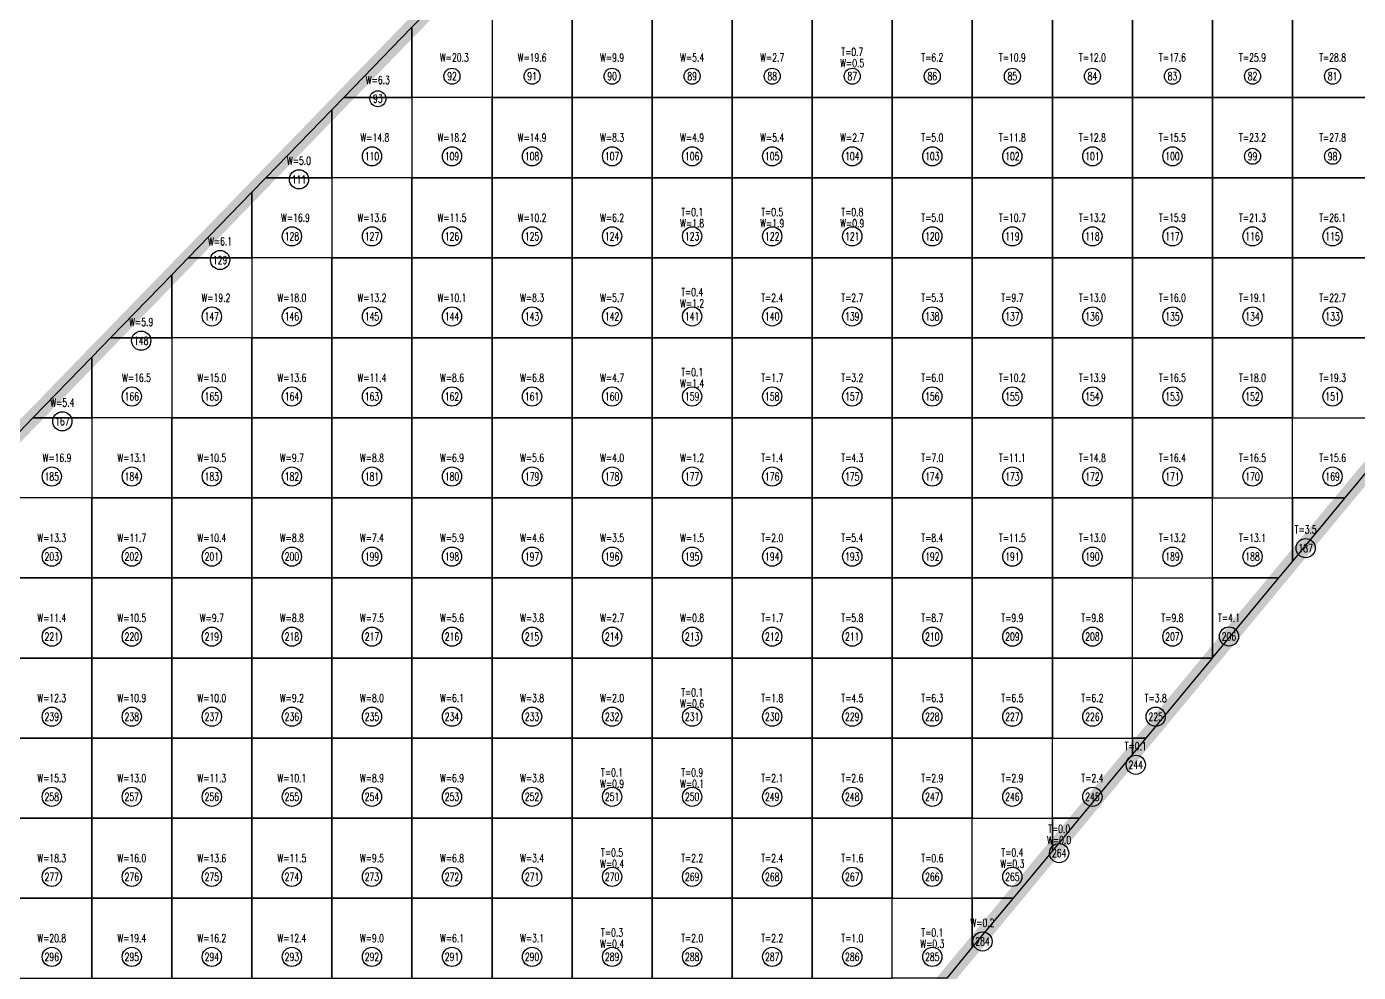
# Model space of a CAD drawing. Extents: x 4283 to 40403, y 1134 to 1764.
# Drawn here: x 28767.1 to 28822.5, y 1608.4 to 1647.8 of the extents above; entities that cross this region are included whole.
import ezdxf
from ezdxf.enums import TextEntityAlignment as Align

# ---------------------------------------------------------------- set-up
doc = ezdxf.new("R2010")
doc.units = 0
for name, color, linetype in [('tdz_2-3方格网', 2, 'Continuous'), ('tdz_2-3方格网计算', 7, 'Continuous'), ('tdz_格田', 6, 'Continuous')]:
    doc.layers.add(name, color=color, linetype=linetype)
doc.styles.add('GLandNum', font='txt_____.ttf', dxfattribs={"width": 0.7, "height": 0.5})

msp = doc.modelspace()

# ---------------------------------------------------------------- linework, layer by layer
at = {"layer": 'tdz_2-3方格网', "linetype": 'Continuous'}
for points in [[(28783.492, 1648.188, 2284.963), (28786.434, 1648.188, 2285.333), (28786.434, 1644.855, 2285.185), (28783.101, 1644.855, 2285.287), (28783.101, 1647.785, 2284.969)], [(28786.434, 1648.188, 2285.333), (28786.434, 1644.855, 2285.185), (28789.767, 1644.855, 2284.89), (28789.767, 1648.188, 2284.895)], [(28789.767, 1648.188, 2284.895), (28789.767, 1644.855, 2284.89), (28793.101, 1644.855, 2284.631), (28793.101, 1648.188, 2284.643)], [(28793.101, 1648.188, 2284.643), (28793.101, 1644.855, 2284.631), (28796.434, 1644.855, 2284.571), (28796.434, 1648.188, 2284.525)], [(28796.434, 1648.188, 2284.525), (28796.434, 1644.855, 2284.571), (28799.767, 1644.855, 2284.459), (28799.767, 1648.188, 2284.364)], [(28799.767, 1648.188, 2284.364), (28799.767, 1644.855, 2284.459), (28803.101, 1644.855, 2284.284), (28803.101, 1648.188, 2284.204)], [(28803.101, 1648.188, 2284.204), (28803.101, 1644.855, 2284.284), (28806.434, 1644.855, 2283.989), (28806.434, 1648.188, 2284.009)], [(28806.434, 1648.188, 2284.009), (28806.434, 1644.855, 2283.989), (28809.767, 1644.855, 2283.815), (28809.767, 1648.188, 2283.961)], [(28809.767, 1648.188, 2283.961), (28809.767, 1644.855, 2283.815), (28813.101, 1644.855, 2283.855), (28813.101, 1648.188, 2283.803)], [(28813.101, 1648.188, 2283.803), (28813.101, 1644.855, 2283.855), (28816.434, 1644.855, 2283.521), (28816.434, 1648.188, 2283.451)], [(28816.434, 1648.188, 2283.451), (28816.434, 1644.855, 2283.521), (28819.767, 1644.855, 2283.294), (28819.767, 1648.188, 2283.265)], [(28819.767, 1648.188, 2283.265), (28819.767, 1644.855, 2283.294), (28823.101, 1644.855, 2283.211), (28823.101, 1648.188, 2283.229)], [(28783.101, 1647.785, 2284.969), (28783.101, 1644.855, 2285.287), (28780.257, 1644.855, 2285.015)], [(28780.257, 1644.855, 2285.015), (28783.101, 1644.855, 2285.287), (28783.101, 1641.521, 2284.905), (28779.767, 1641.521, 2285.048), (28779.767, 1644.35, 2285.023)], [(28783.101, 1644.855, 2285.287), (28783.101, 1641.521, 2284.905), (28786.434, 1641.521, 2284.886), (28786.434, 1644.855, 2285.185)], [(28786.434, 1644.855, 2285.185), (28786.434, 1641.521, 2284.886), (28789.767, 1641.521, 2284.737), (28789.767, 1644.855, 2284.89)], [(28789.767, 1644.855, 2284.89), (28789.767, 1641.521, 2284.737), (28793.101, 1641.521, 2284.525), (28793.101, 1644.855, 2284.631)], [(28793.101, 1644.855, 2284.631), (28793.101, 1641.521, 2284.525), (28796.434, 1641.521, 2284.473), (28796.434, 1644.855, 2284.571)], [(28796.434, 1644.855, 2284.571), (28796.434, 1641.521, 2284.473), (28799.767, 1641.521, 2284.543), (28799.767, 1644.855, 2284.459)], [(28799.767, 1644.855, 2284.459), (28799.767, 1641.521, 2284.543), (28803.101, 1641.521, 2284.251), (28803.101, 1644.855, 2284.284)], [(28803.101, 1644.855, 2284.284), (28803.101, 1641.521, 2284.251), (28806.434, 1641.521, 2283.982), (28806.434, 1644.855, 2283.989)], [(28806.434, 1644.855, 2283.989), (28806.434, 1641.521, 2283.982), (28809.767, 1641.521, 2283.781), (28809.767, 1644.855, 2283.815)], [(28809.767, 1644.855, 2283.815), (28809.767, 1641.521, 2283.781), (28813.101, 1641.521, 2283.79), (28813.101, 1644.855, 2283.855)], [(28813.101, 1644.855, 2283.855), (28813.101, 1641.521, 2283.79), (28816.434, 1641.521, 2283.575), (28816.434, 1644.855, 2283.521)], [(28816.434, 1644.855, 2283.521), (28816.434, 1641.521, 2283.575), (28819.767, 1641.521, 2283.317), (28819.767, 1644.855, 2283.294)], [(28819.767, 1644.855, 2283.294), (28819.767, 1641.521, 2283.317), (28823.101, 1641.521, 2283.184), (28823.101, 1644.855, 2283.211)], [(28779.767, 1644.35, 2285.023), (28779.767, 1641.521, 2285.048), (28777.022, 1641.521, 2285.094)], [(28777.022, 1641.521, 2285.094), (28779.767, 1641.521, 2285.048), (28779.767, 1638.188, 2285.045), (28776.434, 1638.188, 2285.287), (28776.434, 1640.916, 2285.111)], [(28779.767, 1641.521, 2285.048), (28779.767, 1638.188, 2285.045), (28783.101, 1638.188, 2284.881), (28783.101, 1641.521, 2284.905)], [(28783.101, 1641.521, 2284.905), (28783.101, 1638.188, 2284.881), (28786.434, 1638.188, 2284.771), (28786.434, 1641.521, 2284.886)], [(28786.434, 1641.521, 2284.886), (28786.434, 1638.188, 2284.771), (28789.767, 1638.188, 2284.699), (28789.767, 1641.521, 2284.737)], [(28789.767, 1641.521, 2284.737), (28789.767, 1638.188, 2284.699), (28793.101, 1638.188, 2284.487), (28793.101, 1641.521, 2284.525)], [(28793.101, 1641.521, 2284.525), (28793.101, 1638.188, 2284.487), (28796.434, 1638.188, 2284.278), (28796.434, 1641.521, 2284.473)], [(28796.434, 1641.521, 2284.473), (28796.434, 1638.188, 2284.278), (28799.767, 1638.188, 2284.223), (28799.767, 1641.521, 2284.543)], [(28799.767, 1641.521, 2284.543), (28799.767, 1638.188, 2284.223), (28803.101, 1638.188, 2284.187), (28803.101, 1641.521, 2284.251)], [(28803.101, 1641.521, 2284.251), (28803.101, 1638.188, 2284.187), (28806.434, 1638.188, 2283.977), (28806.434, 1641.521, 2283.982)], [(28806.434, 1641.521, 2283.982), (28806.434, 1638.188, 2283.977), (28809.767, 1638.188, 2283.835), (28809.767, 1641.521, 2283.781)], [(28809.767, 1641.521, 2283.781), (28809.767, 1638.188, 2283.835), (28813.101, 1638.188, 2283.685), (28813.101, 1641.521, 2283.79)], [(28813.101, 1641.521, 2283.79), (28813.101, 1638.188, 2283.685), (28816.434, 1638.188, 2283.543), (28816.434, 1641.521, 2283.575)], [(28816.434, 1641.521, 2283.575), (28816.434, 1638.188, 2283.543), (28819.767, 1638.188, 2283.368), (28819.767, 1641.521, 2283.317)], [(28819.767, 1641.521, 2283.317), (28819.767, 1638.188, 2283.368), (28823.101, 1638.188, 2283.205), (28823.101, 1641.521, 2283.184)], [(28776.434, 1640.916, 2285.111), (28776.434, 1638.188, 2285.287), (28773.787, 1638.188, 2285.187)], [(28773.787, 1638.188, 2285.187), (28776.434, 1638.188, 2285.287), (28776.434, 1634.855, 2285.152), (28773.101, 1634.855, 2285.251), (28773.101, 1637.481, 2285.207)], [(28776.434, 1638.188, 2285.287), (28776.434, 1634.855, 2285.152), (28779.767, 1634.855, 2284.977), (28779.767, 1638.188, 2285.045)], [(28779.767, 1638.188, 2285.045), (28779.767, 1634.855, 2284.977), (28783.101, 1634.855, 2284.826), (28783.101, 1638.188, 2284.881)], [(28783.101, 1638.188, 2284.881), (28783.101, 1634.855, 2284.826), (28786.434, 1634.855, 2284.711), (28786.434, 1638.188, 2284.771)], [(28786.434, 1638.188, 2284.771), (28786.434, 1634.855, 2284.711), (28789.767, 1634.855, 2284.603), (28789.767, 1638.188, 2284.699)], [(28789.767, 1638.188, 2284.699), (28789.767, 1634.855, 2284.603), (28793.101, 1634.855, 2284.495), (28793.101, 1638.188, 2284.487)], [(28793.101, 1638.188, 2284.487), (28793.101, 1634.855, 2284.495), (28796.434, 1634.855, 2284.293), (28796.434, 1638.188, 2284.278)], [(28796.434, 1638.188, 2284.278), (28796.434, 1634.855, 2284.293), (28799.767, 1634.855, 2284.202), (28799.767, 1638.188, 2284.223)], [(28799.767, 1638.188, 2284.223), (28799.767, 1634.855, 2284.202), (28803.101, 1634.855, 2284.138), (28803.101, 1638.188, 2284.187)], [(28803.101, 1638.188, 2284.187), (28803.101, 1634.855, 2284.138), (28806.434, 1634.855, 2283.955), (28806.434, 1638.188, 2283.977)], [(28806.434, 1638.188, 2283.977), (28806.434, 1634.855, 2283.955), (28809.767, 1634.855, 2283.804), (28809.767, 1638.188, 2283.835)], [(28809.767, 1638.188, 2283.835), (28809.767, 1634.855, 2283.804), (28813.101, 1634.855, 2283.682), (28813.101, 1638.188, 2283.685)], [(28813.101, 1638.188, 2283.685), (28813.101, 1634.855, 2283.682), (28816.434, 1634.855, 2283.566), (28816.434, 1638.188, 2283.543)], [(28816.434, 1638.188, 2283.543), (28816.434, 1634.855, 2283.566), (28819.767, 1634.855, 2283.449), (28819.767, 1638.188, 2283.368)], [(28819.767, 1638.188, 2283.368), (28819.767, 1634.855, 2283.449), (28823.101, 1634.855, 2283.313), (28823.101, 1638.188, 2283.205)], [(28773.101, 1637.481, 2285.207), (28773.101, 1634.855, 2285.251), (28770.551, 1634.855, 2285.281)], [(28770.551, 1634.855, 2285.281), (28773.101, 1634.855, 2285.251), (28773.101, 1631.521, 2284.969), (28769.767, 1631.521, 2285.157), (28769.767, 1634.047, 2285.303)], [(28773.101, 1634.855, 2285.251), (28773.101, 1631.521, 2284.969), (28776.434, 1631.521, 2284.865), (28776.434, 1634.855, 2285.152)], [(28776.434, 1634.855, 2285.152), (28776.434, 1631.521, 2284.865), (28779.767, 1631.521, 2284.887), (28779.767, 1634.855, 2284.977)], [(28779.767, 1634.855, 2284.977), (28779.767, 1631.521, 2284.887), (28783.101, 1631.521, 2284.738), (28783.101, 1634.855, 2284.826)], [(28783.101, 1634.855, 2284.826), (28783.101, 1631.521, 2284.738), (28786.434, 1631.521, 2284.637), (28786.434, 1634.855, 2284.711)], [(28786.434, 1634.855, 2284.711), (28786.434, 1631.521, 2284.637), (28789.767, 1631.521, 2284.559), (28789.767, 1634.855, 2284.603)], [(28789.767, 1634.855, 2284.603), (28789.767, 1631.521, 2284.559), (28793.101, 1631.521, 2284.418), (28793.101, 1634.855, 2284.495)], [(28793.101, 1634.855, 2284.495), (28793.101, 1631.521, 2284.418), (28796.434, 1631.521, 2284.292), (28796.434, 1634.855, 2284.293)], [(28796.434, 1634.855, 2284.293), (28796.434, 1631.521, 2284.292), (28799.767, 1631.521, 2284.173), (28799.767, 1634.855, 2284.202)], [(28799.767, 1634.855, 2284.202), (28799.767, 1631.521, 2284.173), (28803.101, 1631.521, 2284.069), (28803.101, 1634.855, 2284.138)], [(28803.101, 1634.855, 2284.138), (28803.101, 1631.521, 2284.069), (28806.434, 1631.521, 2283.913), (28806.434, 1634.855, 2283.955)], [(28806.434, 1634.855, 2283.955), (28806.434, 1631.521, 2283.913), (28809.767, 1631.521, 2283.741), (28809.767, 1634.855, 2283.804)], [(28809.767, 1634.855, 2283.804), (28809.767, 1631.521, 2283.741), (28813.101, 1631.521, 2283.574), (28813.101, 1634.855, 2283.682)], [(28813.101, 1634.855, 2283.682), (28813.101, 1631.521, 2283.574), (28816.434, 1631.521, 2283.487), (28816.434, 1634.855, 2283.566)], [(28816.434, 1634.855, 2283.566), (28816.434, 1631.521, 2283.487), (28819.767, 1631.521, 2283.437), (28819.767, 1634.855, 2283.449)], [(28819.767, 1634.855, 2283.449), (28819.767, 1631.521, 2283.437), (28823.101, 1631.521, 2283.387), (28823.101, 1634.855, 2283.313)], [(28769.767, 1634.047, 2285.303), (28769.767, 1631.521, 2285.157), (28767.316, 1631.521, 2285.333)], [(28767.316, 1631.521, 2285.333), (28769.767, 1631.521, 2285.157), (28769.767, 1628.188, 2285.047), (28766.434, 1628.188, 2285.208), (28766.434, 1630.612, 2285.333)], [(28769.767, 1631.521, 2285.157), (28769.767, 1628.188, 2285.047), (28773.101, 1628.188, 2284.97), (28773.101, 1631.521, 2284.969)], [(28773.101, 1631.521, 2284.969), (28773.101, 1628.188, 2284.97), (28776.434, 1628.188, 2284.851), (28776.434, 1631.521, 2284.865)], [(28776.434, 1631.521, 2284.865), (28776.434, 1628.188, 2284.851), (28779.767, 1628.188, 2284.753), (28779.767, 1631.521, 2284.887)], [(28779.767, 1631.521, 2284.887), (28779.767, 1628.188, 2284.753), (28783.101, 1628.188, 2284.669), (28783.101, 1631.521, 2284.738)], [(28783.101, 1631.521, 2284.738), (28783.101, 1628.188, 2284.669), (28786.434, 1628.188, 2284.579), (28786.434, 1631.521, 2284.637)], [(28786.434, 1631.521, 2284.637), (28786.434, 1628.188, 2284.579), (28789.767, 1628.188, 2284.498), (28789.767, 1631.521, 2284.559)], [(28789.767, 1631.521, 2284.559), (28789.767, 1628.188, 2284.498), (28793.101, 1628.188, 2284.419), (28793.101, 1631.521, 2284.418)], [(28793.101, 1631.521, 2284.418), (28793.101, 1628.188, 2284.419), (28796.434, 1628.188, 2284.274), (28796.434, 1631.521, 2284.292)], [(28796.434, 1631.521, 2284.292), (28796.434, 1628.188, 2284.274), (28799.767, 1628.188, 2284.111), (28799.767, 1631.521, 2284.173)], [(28799.767, 1631.521, 2284.173), (28799.767, 1628.188, 2284.111), (28803.101, 1628.188, 2284.007), (28803.101, 1631.521, 2284.069)], [(28803.101, 1631.521, 2284.069), (28803.101, 1628.188, 2284.007), (28806.434, 1628.188, 2283.867), (28806.434, 1631.521, 2283.913)], [(28806.434, 1631.521, 2283.913), (28806.434, 1628.188, 2283.867), (28809.767, 1628.188, 2283.685), (28809.767, 1631.521, 2283.741)], [(28809.767, 1631.521, 2283.741), (28809.767, 1628.188, 2283.685), (28813.101, 1628.188, 2283.603), (28813.101, 1631.521, 2283.574)], [(28813.101, 1631.521, 2283.574), (28813.101, 1628.188, 2283.603), (28816.434, 1628.188, 2283.555), (28816.434, 1631.521, 2283.487)], [(28816.434, 1631.521, 2283.487), (28816.434, 1628.188, 2283.555), (28819.767, 1628.188, 2283.505), (28819.767, 1631.521, 2283.437)], [(28821.946, 1628.188, 2283.471), (28819.767, 1628.188, 2283.505), (28819.767, 1631.521, 2283.437), (28823.101, 1631.521, 2283.387), (28823.101, 1629.581, 2283.425)], [(28766.434, 1628.188, 2285.208), (28766.434, 1624.855, 2285.048), (28769.767, 1624.855, 2284.971), (28769.767, 1628.188, 2285.047)], [(28769.767, 1628.188, 2285.047), (28769.767, 1624.855, 2284.971), (28773.101, 1624.855, 2284.895), (28773.101, 1628.188, 2284.97)], [(28773.101, 1628.188, 2284.97), (28773.101, 1624.855, 2284.895), (28776.434, 1624.855, 2284.817), (28776.434, 1628.188, 2284.851)], [(28776.434, 1628.188, 2284.851), (28776.434, 1624.855, 2284.817), (28779.767, 1624.855, 2284.732), (28779.767, 1628.188, 2284.753)], [(28779.767, 1628.188, 2284.753), (28779.767, 1624.855, 2284.732), (28783.101, 1624.855, 2284.634), (28783.101, 1628.188, 2284.669)], [(28783.101, 1628.188, 2284.669), (28783.101, 1624.855, 2284.634), (28786.434, 1624.855, 2284.531), (28786.434, 1628.188, 2284.579)], [(28786.434, 1628.188, 2284.579), (28786.434, 1624.855, 2284.531), (28789.767, 1624.855, 2284.447), (28789.767, 1628.188, 2284.498)], [(28789.767, 1628.188, 2284.498), (28789.767, 1624.855, 2284.447), (28793.101, 1624.855, 2284.366), (28793.101, 1628.188, 2284.419)], [(28793.101, 1628.188, 2284.419), (28793.101, 1624.855, 2284.366), (28796.434, 1624.855, 2284.245), (28796.434, 1628.188, 2284.274)], [(28796.434, 1628.188, 2284.274), (28796.434, 1624.855, 2284.245), (28799.767, 1624.855, 2284.078), (28799.767, 1628.188, 2284.111)], [(28799.767, 1628.188, 2284.111), (28799.767, 1624.855, 2284.078), (28803.101, 1624.855, 2283.945), (28803.101, 1628.188, 2284.007)], [(28803.101, 1628.188, 2284.007), (28803.101, 1624.855, 2283.945), (28806.434, 1624.855, 2283.785), (28806.434, 1628.188, 2283.867)], [(28806.434, 1628.188, 2283.867), (28806.434, 1624.855, 2283.785), (28809.767, 1624.855, 2283.717), (28809.767, 1628.188, 2283.685)], [(28809.767, 1628.188, 2283.685), (28809.767, 1624.855, 2283.717), (28813.101, 1624.855, 2283.671), (28813.101, 1628.188, 2283.603)], [(28813.101, 1628.188, 2283.603), (28813.101, 1624.855, 2283.671), (28816.434, 1624.855, 2283.622), (28816.434, 1628.188, 2283.555)], [(28819.182, 1624.855, 2283.58), (28816.434, 1624.855, 2283.622), (28816.434, 1628.188, 2283.555), (28819.767, 1628.188, 2283.505), (28819.767, 1625.56, 2283.557)], [(28819.767, 1628.188, 2283.505), (28821.946, 1628.188, 2283.471), (28819.767, 1625.56, 2283.557)], [(28766.434, 1624.855, 2285.048), (28766.434, 1621.521, 2285.007), (28769.767, 1621.521, 2284.932), (28769.767, 1624.855, 2284.971)], [(28769.767, 1624.855, 2284.971), (28769.767, 1621.521, 2284.932), (28773.101, 1621.521, 2284.857), (28773.101, 1624.855, 2284.895)], [(28773.101, 1624.855, 2284.895), (28773.101, 1621.521, 2284.857), (28776.434, 1621.521, 2284.781), (28776.434, 1624.855, 2284.817)], [(28776.434, 1624.855, 2284.817), (28776.434, 1621.521, 2284.781), (28779.767, 1621.521, 2284.706), (28779.767, 1624.855, 2284.732)], [(28779.767, 1624.855, 2284.732), (28779.767, 1621.521, 2284.706), (28783.101, 1621.521, 2284.613), (28783.101, 1624.855, 2284.634)], [(28783.101, 1624.855, 2284.634), (28783.101, 1621.521, 2284.613), (28786.434, 1621.521, 2284.495), (28786.434, 1624.855, 2284.531)], [(28786.434, 1624.855, 2284.531), (28786.434, 1621.521, 2284.495), (28789.767, 1621.521, 2284.398), (28789.767, 1624.855, 2284.447)], [(28789.767, 1624.855, 2284.447), (28789.767, 1621.521, 2284.398), (28793.101, 1621.521, 2284.321), (28793.101, 1624.855, 2284.366)], [(28793.101, 1624.855, 2284.366), (28793.101, 1621.521, 2284.321), (28796.434, 1621.521, 2284.209), (28796.434, 1624.855, 2284.245)], [(28796.434, 1624.855, 2284.245), (28796.434, 1621.521, 2284.209), (28799.767, 1621.521, 2284.057), (28799.767, 1624.855, 2284.078)], [(28799.767, 1624.855, 2284.078), (28799.767, 1621.521, 2284.057), (28803.101, 1621.521, 2283.905), (28803.101, 1624.855, 2283.945)], [(28803.101, 1624.855, 2283.945), (28803.101, 1621.521, 2283.905), (28806.434, 1621.521, 2283.829), (28806.434, 1624.855, 2283.785)], [(28806.434, 1624.855, 2283.785), (28806.434, 1621.521, 2283.829), (28809.767, 1621.521, 2283.788), (28809.767, 1624.855, 2283.717)], [(28809.767, 1624.855, 2283.717), (28809.767, 1621.521, 2283.788), (28813.101, 1621.521, 2283.739), (28813.101, 1624.855, 2283.671)], [(28816.419, 1621.521, 2283.689), (28813.101, 1621.521, 2283.739), (28813.101, 1624.855, 2283.671), (28816.434, 1624.855, 2283.622), (28816.434, 1621.539, 2283.688)], [(28816.434, 1624.855, 2283.622), (28819.182, 1624.855, 2283.58), (28816.434, 1621.539, 2283.688)], [(28766.434, 1621.521, 2285.007), (28766.434, 1618.188, 2285.068), (28769.767, 1618.188, 2284.945), (28769.767, 1621.521, 2284.932)], [(28769.767, 1621.521, 2284.932), (28769.767, 1618.188, 2284.945), (28773.101, 1618.188, 2284.856), (28773.101, 1621.521, 2284.857)], [(28773.101, 1621.521, 2284.857), (28773.101, 1618.188, 2284.856), (28776.434, 1618.188, 2284.78), (28776.434, 1621.521, 2284.781)], [(28776.434, 1621.521, 2284.781), (28776.434, 1618.188, 2284.78), (28779.767, 1618.188, 2284.705), (28779.767, 1621.521, 2284.706)], [(28779.767, 1621.521, 2284.706), (28779.767, 1618.188, 2284.705), (28783.101, 1618.188, 2284.613), (28783.101, 1621.521, 2284.613)], [(28783.101, 1621.521, 2284.613), (28783.101, 1618.188, 2284.613), (28786.434, 1618.188, 2284.499), (28786.434, 1621.521, 2284.495)], [(28786.434, 1621.521, 2284.495), (28786.434, 1618.188, 2284.499), (28789.767, 1618.188, 2284.361), (28789.767, 1621.521, 2284.398)], [(28789.767, 1621.521, 2284.398), (28789.767, 1618.188, 2284.361), (28793.101, 1618.188, 2284.276), (28793.101, 1621.521, 2284.321)], [(28793.101, 1621.521, 2284.321), (28793.101, 1618.188, 2284.276), (28796.434, 1618.188, 2284.173), (28796.434, 1621.521, 2284.209)], [(28796.434, 1621.521, 2284.209), (28796.434, 1618.188, 2284.173), (28799.767, 1618.188, 2284.074), (28799.767, 1621.521, 2284.057)], [(28799.767, 1621.521, 2284.057), (28799.767, 1618.188, 2284.074), (28803.101, 1618.188, 2283.977), (28803.101, 1621.521, 2283.905)], [(28803.101, 1621.521, 2283.905), (28803.101, 1618.188, 2283.977), (28806.434, 1618.188, 2283.9), (28806.434, 1621.521, 2283.829)], [(28806.434, 1621.521, 2283.829), (28806.434, 1618.188, 2283.9), (28809.767, 1618.188, 2283.857), (28809.767, 1621.521, 2283.788)], [(28809.767, 1621.521, 2283.788), (28809.767, 1618.188, 2283.857), (28813.101, 1618.188, 2283.806), (28813.101, 1621.521, 2283.739)], [(28813.101, 1621.521, 2283.739), (28816.419, 1621.521, 2283.689), (28813.656, 1618.188, 2283.797), (28813.101, 1618.188, 2283.806)], [(28766.434, 1618.188, 2285.068), (28766.434, 1614.855, 2285.137), (28769.767, 1614.855, 2285.009), (28769.767, 1618.188, 2284.945)], [(28769.767, 1618.188, 2284.945), (28769.767, 1614.855, 2285.009), (28773.101, 1614.855, 2284.886), (28773.101, 1618.188, 2284.856)], [(28773.101, 1618.188, 2284.856), (28773.101, 1614.855, 2284.886), (28776.434, 1614.855, 2284.779), (28776.434, 1618.188, 2284.78)], [(28776.434, 1618.188, 2284.78), (28776.434, 1614.855, 2284.779), (28779.767, 1614.855, 2284.704), (28779.767, 1618.188, 2284.705)], [(28779.767, 1618.188, 2284.705), (28779.767, 1614.855, 2284.704), (28783.101, 1614.855, 2284.605), (28783.101, 1618.188, 2284.613)], [(28783.101, 1618.188, 2284.613), (28783.101, 1614.855, 2284.605), (28786.434, 1614.855, 2284.472), (28786.434, 1618.188, 2284.499)], [(28786.434, 1618.188, 2284.499), (28786.434, 1614.855, 2284.472), (28789.767, 1614.855, 2284.321), (28789.767, 1618.188, 2284.361)], [(28789.767, 1618.188, 2284.361), (28789.767, 1614.855, 2284.321), (28793.101, 1614.855, 2284.175), (28793.101, 1618.188, 2284.276)], [(28793.101, 1618.188, 2284.276), (28793.101, 1614.855, 2284.175), (28796.434, 1614.855, 2284.089), (28796.434, 1618.188, 2284.173)], [(28796.434, 1618.188, 2284.173), (28796.434, 1614.855, 2284.089), (28799.767, 1614.855, 2284.043), (28799.767, 1618.188, 2284.074)], [(28799.767, 1618.188, 2284.074), (28799.767, 1614.855, 2284.043), (28803.101, 1614.855, 2284.017), (28803.101, 1618.188, 2283.977)], [(28803.101, 1618.188, 2283.977), (28803.101, 1614.855, 2284.017), (28806.434, 1614.855, 2283.971), (28806.434, 1618.188, 2283.9)], [(28806.434, 1618.188, 2283.9), (28806.434, 1614.855, 2283.971), (28809.767, 1614.855, 2283.923), (28809.767, 1618.188, 2283.857)], [(28810.892, 1614.855, 2283.906), (28809.767, 1614.855, 2283.923), (28809.767, 1618.188, 2283.857), (28813.101, 1618.188, 2283.806), (28813.101, 1617.518, 2283.819)], [(28813.101, 1618.188, 2283.806), (28813.656, 1618.188, 2283.797), (28813.101, 1617.518, 2283.819)], [(28766.434, 1614.855, 2285.137), (28766.434, 1611.521, 2285.158), (28769.767, 1611.521, 2285.073), (28769.767, 1614.855, 2285.009)], [(28769.767, 1614.855, 2285.009), (28769.767, 1611.521, 2285.073), (28773.101, 1611.521, 2284.95), (28773.101, 1614.855, 2284.886)], [(28773.101, 1614.855, 2284.886), (28773.101, 1611.521, 2284.95), (28776.434, 1611.521, 2284.827), (28776.434, 1614.855, 2284.779)], [(28776.434, 1614.855, 2284.779), (28776.434, 1611.521, 2284.827), (28779.767, 1611.521, 2284.699), (28779.767, 1614.855, 2284.704)], [(28779.767, 1614.855, 2284.704), (28779.767, 1611.521, 2284.699), (28783.101, 1611.521, 2284.565), (28783.101, 1614.855, 2284.605)], [(28783.101, 1614.855, 2284.605), (28783.101, 1611.521, 2284.565), (28786.434, 1611.521, 2284.429), (28786.434, 1614.855, 2284.472)], [(28786.434, 1614.855, 2284.472), (28786.434, 1611.521, 2284.429), (28789.767, 1611.521, 2284.277), (28789.767, 1614.855, 2284.321)], [(28789.767, 1614.855, 2284.321), (28789.767, 1611.521, 2284.277), (28793.101, 1611.521, 2284.137), (28793.101, 1614.855, 2284.175)], [(28793.101, 1614.855, 2284.175), (28793.101, 1611.521, 2284.137), (28796.434, 1611.521, 2284.068), (28796.434, 1614.855, 2284.089)], [(28796.434, 1614.855, 2284.089), (28796.434, 1611.521, 2284.068), (28799.767, 1611.521, 2284.041), (28799.767, 1614.855, 2284.043)], [(28799.767, 1614.855, 2284.043), (28799.767, 1611.521, 2284.041), (28803.101, 1611.521, 2284.013), (28803.101, 1614.855, 2284.017)], [(28803.101, 1614.855, 2284.017), (28803.101, 1611.521, 2284.013), (28806.434, 1611.521, 2284), (28806.434, 1614.855, 2283.971)], [(28808.129, 1611.521, 2284), (28806.434, 1611.521, 2284), (28806.434, 1614.855, 2283.971), (28809.767, 1614.855, 2283.923), (28809.767, 1613.498, 2283.95)], [(28809.767, 1614.855, 2283.923), (28810.892, 1614.855, 2283.906), (28809.767, 1613.498, 2283.95)], [(28766.434, 1611.521, 2285.158), (28766.434, 1608.188, 2285.169), (28769.767, 1608.188, 2285.133), (28769.767, 1611.521, 2285.073)], [(28769.767, 1611.521, 2285.073), (28769.767, 1608.188, 2285.133), (28773.101, 1608.188, 2285.009), (28773.101, 1611.521, 2284.95)], [(28773.101, 1611.521, 2284.95), (28773.101, 1608.188, 2285.009), (28776.434, 1608.188, 2284.825), (28776.434, 1611.521, 2284.827)], [(28776.434, 1611.521, 2284.827), (28776.434, 1608.188, 2284.825), (28779.767, 1608.188, 2284.643), (28779.767, 1611.521, 2284.699)], [(28779.767, 1611.521, 2284.699), (28779.767, 1608.188, 2284.643), (28783.101, 1608.188, 2284.506), (28783.101, 1611.521, 2284.565)], [(28783.101, 1611.521, 2284.565), (28783.101, 1608.188, 2284.506), (28786.434, 1608.188, 2284.389), (28786.434, 1611.521, 2284.429)], [(28786.434, 1611.521, 2284.429), (28786.434, 1608.188, 2284.389), (28789.767, 1608.188, 2284.265), (28789.767, 1611.521, 2284.277)], [(28789.767, 1611.521, 2284.277), (28789.767, 1608.188, 2284.265), (28793.101, 1608.188, 2284.141), (28793.101, 1611.521, 2284.137)], [(28793.101, 1611.521, 2284.137), (28793.101, 1608.188, 2284.141), (28796.434, 1608.188, 2284.037), (28796.434, 1611.521, 2284.068)], [(28796.434, 1611.521, 2284.068), (28796.434, 1608.188, 2284.037), (28799.767, 1608.188, 2284.009), (28799.767, 1611.521, 2284.041)], [(28799.767, 1611.521, 2284.041), (28799.767, 1608.188, 2284.009), (28803.101, 1608.188, 2284), (28803.101, 1611.521, 2284.013)], [(28805.366, 1608.188, 2284), (28803.101, 1608.188, 2284), (28803.101, 1611.521, 2284.013), (28806.434, 1611.521, 2284), (28806.434, 1609.477, 2284)], [(28806.434, 1611.521, 2284), (28808.129, 1611.521, 2284), (28806.434, 1609.477, 2284)]]:
    msp.add_polyline3d(points, close=True, dxfattribs=at)
at = {"layer": 'tdz_2-3方格网计算', "color": 7}
for centre, radius in [((28784.767, 1645.743), 0.333), ((28788.101, 1645.743), 0.333), ((28791.434, 1645.743), 0.333), ((28794.767, 1645.743), 0.333), ((28798.101, 1645.743), 0.333), ((28801.434, 1645.743), 0.333), ((28804.767, 1645.743), 0.333), ((28808.101, 1645.743), 0.333), ((28811.434, 1645.743), 0.333), ((28814.767, 1645.743), 0.333), ((28818.101, 1645.743), 0.333), ((28821.434, 1645.743), 0.333), ((28781.679, 1644.809), 0.333), ((28781.434, 1642.41), 0.4), ((28784.767, 1642.41), 0.4), ((28788.101, 1642.41), 0.4), ((28791.434, 1642.41), 0.4), ((28794.767, 1642.41), 0.4), ((28798.101, 1642.41), 0.4), ((28801.434, 1642.41), 0.4), ((28804.767, 1642.41), 0.4), ((28808.101, 1642.41), 0.4), ((28811.434, 1642.41), 0.4), ((28814.767, 1642.41), 0.4), ((28818.101, 1642.41), 0.333), ((28821.434, 1642.41), 0.333), ((28778.395, 1641.451), 0.4), ((28778.101, 1639.077), 0.4), ((28781.434, 1639.077), 0.4), ((28784.767, 1639.077), 0.4), ((28788.101, 1639.077), 0.4), ((28791.434, 1639.077), 0.4), ((28794.767, 1639.077), 0.4), ((28798.101, 1639.077), 0.4), ((28801.434, 1639.077), 0.4), ((28804.767, 1639.077), 0.4), ((28808.101, 1639.077), 0.4), ((28811.434, 1639.077), 0.4), ((28814.767, 1639.077), 0.4), ((28818.101, 1639.077), 0.4), ((28821.434, 1639.077), 0.4), ((28775.11, 1638.092), 0.4), ((28774.767, 1635.743), 0.4), ((28778.101, 1635.743), 0.4), ((28781.434, 1635.743), 0.4), ((28784.767, 1635.743), 0.4), ((28788.101, 1635.743), 0.4), ((28791.434, 1635.743), 0.4), ((28794.767, 1635.743), 0.4), ((28798.101, 1635.743), 0.4), ((28801.434, 1635.743), 0.4), ((28804.767, 1635.743), 0.4), ((28808.101, 1635.743), 0.4), ((28811.434, 1635.743), 0.4), ((28814.767, 1635.743), 0.4), ((28818.101, 1635.743), 0.4), ((28821.434, 1635.743), 0.4), ((28771.826, 1634.733), 0.4), ((28771.434, 1632.41), 0.4), ((28774.767, 1632.41), 0.4), ((28778.101, 1632.41), 0.4), ((28781.434, 1632.41), 0.4), ((28784.767, 1632.41), 0.4), ((28788.101, 1632.41), 0.4), ((28791.434, 1632.41), 0.4), ((28794.767, 1632.41), 0.4), ((28798.101, 1632.41), 0.4), ((28801.434, 1632.41), 0.4), ((28804.767, 1632.41), 0.4), ((28808.101, 1632.41), 0.4), ((28811.434, 1632.41), 0.4), ((28814.767, 1632.41), 0.4), ((28818.101, 1632.41), 0.4), ((28821.434, 1632.41), 0.4), ((28768.542, 1631.375), 0.4), ((28768.101, 1629.077), 0.4), ((28771.434, 1629.077), 0.4), ((28774.767, 1629.077), 0.4), ((28778.101, 1629.077), 0.4), ((28781.434, 1629.077), 0.4), ((28784.767, 1629.077), 0.4), ((28788.101, 1629.077), 0.4), ((28791.434, 1629.077), 0.4), ((28794.767, 1629.077), 0.4), ((28798.101, 1629.077), 0.4), ((28801.434, 1629.077), 0.4), ((28804.767, 1629.077), 0.4), ((28808.101, 1629.077), 0.4), ((28811.434, 1629.077), 0.4), ((28814.767, 1629.077), 0.4), ((28818.101, 1629.077), 0.4), ((28821.434, 1629.077), 0.4), ((28820.312, 1626.096), 0.4), ((28768.101, 1625.743), 0.4), ((28771.434, 1625.743), 0.4), ((28774.767, 1625.743), 0.4), ((28778.101, 1625.743), 0.4), ((28781.434, 1625.743), 0.4), ((28784.767, 1625.743), 0.4), ((28788.101, 1625.743), 0.4), ((28791.434, 1625.743), 0.4), ((28794.767, 1625.743), 0.4), ((28798.101, 1625.743), 0.4), ((28801.434, 1625.743), 0.4), ((28804.767, 1625.743), 0.4), ((28808.101, 1625.743), 0.4), ((28811.434, 1625.743), 0.4), ((28814.767, 1625.743), 0.4), ((28818.101, 1625.743), 0.4), ((28768.101, 1622.41), 0.4), ((28771.434, 1622.41), 0.4), ((28774.767, 1622.41), 0.4), ((28778.101, 1622.41), 0.4), ((28781.434, 1622.41), 0.4), ((28784.767, 1622.41), 0.4), ((28788.101, 1622.41), 0.4), ((28791.434, 1622.41), 0.4), ((28794.767, 1622.41), 0.4), ((28798.101, 1622.41), 0.4), ((28801.434, 1622.41), 0.4), ((28804.767, 1622.41), 0.4), ((28808.101, 1622.41), 0.4), ((28811.434, 1622.41), 0.4), ((28814.767, 1622.41), 0.4), ((28817.121, 1622.419), 0.4), ((28768.101, 1619.077), 0.4), ((28771.434, 1619.077), 0.4), ((28774.767, 1619.077), 0.4), ((28778.101, 1619.077), 0.4), ((28781.434, 1619.077), 0.4), ((28784.767, 1619.077), 0.4), ((28788.101, 1619.077), 0.4), ((28791.434, 1619.077), 0.4), ((28794.767, 1619.077), 0.4), ((28798.101, 1619.077), 0.4), ((28801.434, 1619.077), 0.4), ((28804.767, 1619.077), 0.4), ((28808.101, 1619.077), 0.4), ((28811.434, 1619.077), 0.4), ((28814.069, 1619.077), 0.4), ((28813.24, 1617.075), 0.4), ((28768.101, 1615.743), 0.4), ((28771.434, 1615.743), 0.4), ((28774.767, 1615.743), 0.4), ((28778.101, 1615.743), 0.4), ((28781.434, 1615.743), 0.4), ((28784.767, 1615.743), 0.4), ((28788.101, 1615.743), 0.4), ((28791.434, 1615.743), 0.4), ((28794.767, 1615.743), 0.4), ((28798.101, 1615.743), 0.4), ((28801.434, 1615.743), 0.4), ((28804.767, 1615.743), 0.4), ((28808.101, 1615.743), 0.4), ((28811.434, 1615.743), 0.4), ((28810.049, 1613.398), 0.4), ((28768.101, 1612.41), 0.4), ((28771.434, 1612.41), 0.4), ((28774.767, 1612.41), 0.4), ((28778.101, 1612.41), 0.4), ((28781.434, 1612.41), 0.4), ((28784.767, 1612.41), 0.4), ((28788.101, 1612.41), 0.4), ((28791.434, 1612.41), 0.4), ((28794.767, 1612.41), 0.4), ((28798.101, 1612.41), 0.4), ((28801.434, 1612.41), 0.4), ((28804.767, 1612.41), 0.4), ((28808.101, 1612.41), 0.4), ((28806.858, 1609.721), 0.4), ((28768.101, 1609.077), 0.4), ((28771.434, 1609.077), 0.4), ((28774.767, 1609.077), 0.4), ((28778.101, 1609.077), 0.4), ((28781.434, 1609.077), 0.4), ((28784.767, 1609.077), 0.4), ((28788.101, 1609.077), 0.4), ((28791.434, 1609.077), 0.4), ((28794.767, 1609.077), 0.4), ((28798.101, 1609.077), 0.4), ((28801.434, 1609.077), 0.4), ((28804.767, 1609.077), 0.4)]:
    msp.add_circle(centre, radius, dxfattribs=at)
at = {"layer": 'tdz_格田', "linetype": 'Continuous', "const_width": 0.667}
msp.add_lwpolyline([(28840.486, 1650.552), (28777.732, 1574.855), (28736.434, 1599.701), (28804.525, 1669.86), (28840.486, 1650.552)], close=True, dxfattribs=at)

# ---------------------------------------------------------------- texts
at = {"layer": 'tdz_2-3方格网计算', "color": 173, "style": 'GLandNum', "width": 0.7}
for s, p in [('W=20.3', (28784.865, 1646.521)), ('W=19.6', (28788.101, 1646.521)), ('W=9.9', (28791.434, 1646.521)), ('W=5.4', (28794.767, 1646.521)), ('W=2.7', (28798.101, 1646.521)), ('W=0.5', (28801.434, 1646.288)), ('W=6.3', (28781.679, 1645.587)), ('W=14.8', (28781.556, 1643.188)), ('W=18.2', (28784.767, 1643.188)), ('W=14.9', (28788.101, 1643.188)), ('W=8.3', (28791.434, 1643.188)), ('W=4.9', (28794.767, 1643.188)), ('W=5.4', (28798.101, 1643.188)), ('W=2.7', (28801.434, 1643.188)), ('W=5.0', (28778.395, 1642.229)), ('W=16.9', (28778.248, 1639.855)), ('W=13.6', (28781.434, 1639.855)), ('W=11.5', (28784.767, 1639.855)), ('W=10.2', (28788.101, 1639.855)), ('W=6.2', (28791.434, 1639.855)), ('W=1.8', (28794.767, 1639.621)), ('W=1.9', (28798.101, 1639.621)), ('W=0.9', (28801.434, 1639.621)), ('W=6.1', (28775.11, 1638.87)), ('W=19.2', (28774.939, 1636.521)), ('W=18.0', (28778.101, 1636.521)), ('W=13.2', (28781.434, 1636.521)), ('W=10.1', (28784.767, 1636.521)), ('W=8.3', (28788.101, 1636.521)), ('W=5.7', (28791.434, 1636.521)), ('W=1.2', (28794.767, 1636.288)), ('W=5.9', (28771.826, 1635.511)), ('W=16.5', (28771.63, 1633.188)), ('W=15.0', (28774.767, 1633.188)), ('W=13.6', (28778.101, 1633.188)), ('W=11.4', (28781.434, 1633.188)), ('W=8.6', (28784.767, 1633.188)), ('W=6.8', (28788.101, 1633.188)), ('W=4.7', (28791.434, 1633.188)), ('W=1.4', (28794.767, 1632.955)), ('W=5.4', (28768.542, 1632.153)), ('W=16.9', (28768.321, 1629.855)), ('W=13.1', (28771.434, 1629.855)), ('W=10.5', (28774.767, 1629.855)), ('W=9.7', (28778.101, 1629.855)), ('W=8.8', (28781.434, 1629.855)), ('W=6.9', (28784.767, 1629.855)), ('W=5.6', (28788.101, 1629.855)), ('W=4.0', (28791.434, 1629.855)), ('W=1.2', (28794.767, 1629.855)), ('W=13.3', (28768.101, 1626.521)), ('W=11.7', (28771.434, 1626.521)), ('W=10.4', (28774.767, 1626.521)), ('W=8.8', (28778.101, 1626.521)), ('W=7.4', (28781.434, 1626.521)), ('W=5.9', (28784.767, 1626.521)), ('W=4.6', (28788.101, 1626.521)), ('W=3.5', (28791.434, 1626.521)), ('W=1.5', (28794.767, 1626.521)), ('W=11.4', (28768.101, 1623.188)), ('W=10.5', (28771.434, 1623.188)), ('W=9.7', (28774.767, 1623.188)), ('W=8.8', (28778.101, 1623.188)), ('W=7.5', (28781.434, 1623.188)), ('W=5.6', (28784.767, 1623.188)), ('W=3.8', (28788.101, 1623.188)), ('W=2.7', (28791.434, 1623.188)), ('W=0.8', (28794.767, 1623.188)), ('W=12.3', (28768.101, 1619.855)), ('W=10.9', (28771.434, 1619.855)), ('W=10.0', (28774.767, 1619.855)), ('W=9.2', (28778.101, 1619.855)), ('W=8.0', (28781.434, 1619.855)), ('W=6.1', (28784.767, 1619.855)), ('W=3.8', (28788.101, 1619.855)), ('W=2.0', (28791.434, 1619.855)), ('W=0.6', (28794.767, 1619.621)), ('W=15.3', (28768.101, 1616.521)), ('W=13.0', (28771.434, 1616.521)), ('W=11.3', (28774.767, 1616.521)), ('W=10.1', (28778.101, 1616.521)), ('W=8.9', (28781.434, 1616.521)), ('W=6.9', (28784.767, 1616.521)), ('W=3.8', (28788.101, 1616.521)), ('W=0.9', (28791.434, 1616.288)), ('W=0.1', (28794.767, 1616.288)), ('W=0.0', (28810.049, 1613.943)), ('W=18.3', (28768.101, 1613.188)), ('W=16.0', (28771.434, 1613.188)), ('W=13.6', (28774.767, 1613.188)), ('W=11.5', (28778.101, 1613.188)), ('W=9.5', (28781.434, 1613.188)), ('W=6.8', (28784.767, 1613.188)), ('W=3.4', (28788.101, 1613.188)), ('W=0.4', (28791.434, 1612.955)), ('W=0.3', (28808.101, 1612.955)), ('W=0.2', (28806.858, 1610.499)), ('W=20.8', (28768.101, 1609.855)), ('W=19.4', (28771.434, 1609.855)), ('W=16.2', (28774.767, 1609.855)), ('W=12.4', (28778.101, 1609.855)), ('W=9.0', (28781.434, 1609.855)), ('W=6.1', (28784.767, 1609.855)), ('W=3.1', (28788.101, 1609.855)), ('W=0.4', (28791.434, 1609.621)), ('W=0.3', (28804.767, 1609.621))]:
    msp.add_text(s, height=0.3333, dxfattribs=at).set_placement(p, align=Align.MIDDLE_CENTER)
at = {"layer": 'tdz_2-3方格网计算', "color": 2, "style": 'GLandNum', "width": 0.7}
for s, p in [('T=0.7', (28801.434, 1646.755)), ('T=6.2', (28804.767, 1646.521)), ('T=10.9', (28808.101, 1646.521)), ('T=12.0', (28811.434, 1646.521)), ('T=17.6', (28814.767, 1646.521)), ('T=25.9', (28818.101, 1646.521)), ('T=28.8', (28821.434, 1646.521)), ('T=5.0', (28804.767, 1643.188)), ('T=11.8', (28808.101, 1643.188)), ('T=12.8', (28811.434, 1643.188)), ('T=15.5', (28814.767, 1643.188)), ('T=23.2', (28818.101, 1643.188)), ('T=27.8', (28821.434, 1643.188)), ('T=0.1', (28794.767, 1640.088)), ('T=0.5', (28798.101, 1640.088)), ('T=0.8', (28801.434, 1640.088)), ('T=5.0', (28804.767, 1639.855)), ('T=10.7', (28808.101, 1639.855)), ('T=13.2', (28811.434, 1639.855)), ('T=15.9', (28814.767, 1639.855)), ('T=21.3', (28818.101, 1639.855)), ('T=26.1', (28821.434, 1639.855)), ('T=0.4', (28794.767, 1636.755)), ('T=2.4', (28798.101, 1636.521)), ('T=2.7', (28801.434, 1636.521)), ('T=5.3', (28804.767, 1636.521)), ('T=9.7', (28808.101, 1636.521)), ('T=13.0', (28811.434, 1636.521)), ('T=16.0', (28814.767, 1636.521)), ('T=19.1', (28818.101, 1636.521)), ('T=22.7', (28821.434, 1636.521)), ('T=0.1', (28794.767, 1633.421)), ('T=1.7', (28798.101, 1633.188)), ('T=3.2', (28801.434, 1633.188)), ('T=6.0', (28804.767, 1633.188)), ('T=10.2', (28808.101, 1633.188)), ('T=13.9', (28811.434, 1633.188)), ('T=16.5', (28814.767, 1633.188)), ('T=18.0', (28818.101, 1633.188)), ('T=19.3', (28821.434, 1633.188)), ('T=1.4', (28798.101, 1629.855)), ('T=4.3', (28801.434, 1629.855)), ('T=7.0', (28804.767, 1629.855)), ('T=11.1', (28808.101, 1629.855)), ('T=14.8', (28811.434, 1629.855)), ('T=16.4', (28814.767, 1629.855)), ('T=16.5', (28818.101, 1629.855)), ('T=15.6', (28821.434, 1629.855)), ('T=3.5', (28820.312, 1626.874)), ('T=2.0', (28798.101, 1626.521)), ('T=5.4', (28801.434, 1626.521)), ('T=8.4', (28804.767, 1626.521)), ('T=11.5', (28808.101, 1626.521)), ('T=13.0', (28811.434, 1626.521)), ('T=13.2', (28814.767, 1626.521)), ('T=13.1', (28818.101, 1626.521)), ('T=1.7', (28798.101, 1623.188)), ('T=5.8', (28801.434, 1623.188)), ('T=8.7', (28804.767, 1623.188)), ('T=9.9', (28808.101, 1623.188)), ('T=9.8', (28811.434, 1623.188)), ('T=9.8', (28814.767, 1623.188)), ('T=4.1', (28817.121, 1623.197)), ('T=0.1', (28794.767, 1620.088)), ('T=1.8', (28798.101, 1619.855)), ('T=4.5', (28801.434, 1619.855)), ('T=6.3', (28804.767, 1619.855)), ('T=6.5', (28808.101, 1619.855)), ('T=6.2', (28811.434, 1619.855)), ('T=3.8', (28814.069, 1619.855)), ('T=0.1', (28813.24, 1617.853)), ('T=0.1', (28791.434, 1616.755)), ('T=0.9', (28794.767, 1616.755)), ('T=2.1', (28798.101, 1616.521)), ('T=2.6', (28801.434, 1616.521)), ('T=2.9', (28804.767, 1616.521)), ('T=2.9', (28808.101, 1616.521)), ('T=2.4', (28811.434, 1616.521)), ('T=0.0', (28810.049, 1614.409)), ('T=0.5', (28791.434, 1613.421)), ('T=2.2', (28794.767, 1613.188)), ('T=2.4', (28798.101, 1613.188)), ('T=1.6', (28801.434, 1613.188)), ('T=0.6', (28804.767, 1613.188)), ('T=0.4', (28808.101, 1613.421)), ('T=0.3', (28791.434, 1610.088)), ('T=2.0', (28794.767, 1609.855)), ('T=2.2', (28798.101, 1609.855)), ('T=1.0', (28801.434, 1609.855)), ('T=0.1', (28804.767, 1610.088))]:
    msp.add_text(s, height=0.3333, dxfattribs=at).set_placement(p, align=Align.MIDDLE_CENTER)
at = {"layer": 'tdz_2-3方格网计算', "color": 7, "style": 'GLandNum', "width": 0.7}
for s, p in [('92', (28784.767, 1645.743)), ('91', (28788.101, 1645.743)), ('90', (28791.434, 1645.743)), ('89', (28794.767, 1645.743)), ('88', (28798.101, 1645.743)), ('87', (28801.434, 1645.743)), ('86', (28804.767, 1645.743)), ('85', (28808.101, 1645.743)), ('84', (28811.434, 1645.743)), ('83', (28814.767, 1645.743)), ('82', (28818.101, 1645.743)), ('81', (28821.434, 1645.743)), ('93', (28781.679, 1644.809)), ('110', (28781.434, 1642.41)), ('109', (28784.767, 1642.41)), ('108', (28788.101, 1642.41)), ('107', (28791.434, 1642.41)), ('106', (28794.767, 1642.41)), ('105', (28798.101, 1642.41)), ('104', (28801.434, 1642.41)), ('103', (28804.767, 1642.41)), ('102', (28808.101, 1642.41)), ('101', (28811.434, 1642.41)), ('100', (28814.767, 1642.41)), ('99', (28818.101, 1642.41)), ('98', (28821.434, 1642.41)), ('111', (28778.395, 1641.451)), ('128', (28778.101, 1639.077)), ('127', (28781.434, 1639.077)), ('126', (28784.767, 1639.077)), ('125', (28788.101, 1639.077)), ('124', (28791.434, 1639.077)), ('123', (28794.767, 1639.077)), ('122', (28798.101, 1639.077)), ('121', (28801.434, 1639.077)), ('120', (28804.767, 1639.077)), ('119', (28808.101, 1639.077)), ('118', (28811.434, 1639.077)), ('117', (28814.767, 1639.077)), ('116', (28818.101, 1639.077)), ('115', (28821.434, 1639.077)), ('129', (28775.11, 1638.092)), ('147', (28774.767, 1635.743)), ('146', (28778.101, 1635.743)), ('145', (28781.434, 1635.743)), ('144', (28784.767, 1635.743)), ('143', (28788.101, 1635.743)), ('142', (28791.434, 1635.743)), ('141', (28794.767, 1635.743)), ('140', (28798.101, 1635.743)), ('139', (28801.434, 1635.743)), ('138', (28804.767, 1635.743)), ('137', (28808.101, 1635.743)), ('136', (28811.434, 1635.743)), ('135', (28814.767, 1635.743)), ('134', (28818.101, 1635.743)), ('133', (28821.434, 1635.743)), ('148', (28771.826, 1634.733)), ('166', (28771.434, 1632.41)), ('165', (28774.767, 1632.41)), ('164', (28778.101, 1632.41)), ('163', (28781.434, 1632.41)), ('162', (28784.767, 1632.41)), ('161', (28788.101, 1632.41)), ('160', (28791.434, 1632.41)), ('159', (28794.767, 1632.41)), ('158', (28798.101, 1632.41)), ('157', (28801.434, 1632.41)), ('156', (28804.767, 1632.41)), ('155', (28808.101, 1632.41)), ('154', (28811.434, 1632.41)), ('153', (28814.767, 1632.41)), ('152', (28818.101, 1632.41)), ('151', (28821.434, 1632.41)), ('167', (28768.542, 1631.375)), ('185', (28768.101, 1629.077)), ('184', (28771.434, 1629.077)), ('183', (28774.767, 1629.077)), ('182', (28778.101, 1629.077)), ('181', (28781.434, 1629.077)), ('180', (28784.767, 1629.077)), ('179', (28788.101, 1629.077)), ('178', (28791.434, 1629.077)), ('177', (28794.767, 1629.077)), ('176', (28798.101, 1629.077)), ('175', (28801.434, 1629.077)), ('174', (28804.767, 1629.077)), ('173', (28808.101, 1629.077)), ('172', (28811.434, 1629.077)), ('171', (28814.767, 1629.077)), ('170', (28818.101, 1629.077)), ('169', (28821.434, 1629.077)), ('203', (28768.101, 1625.743)), ('202', (28771.434, 1625.743)), ('201', (28774.767, 1625.743)), ('200', (28778.101, 1625.743)), ('199', (28781.434, 1625.743)), ('198', (28784.767, 1625.743)), ('197', (28788.101, 1625.743)), ('196', (28791.434, 1625.743)), ('195', (28794.767, 1625.743)), ('194', (28798.101, 1625.743)), ('193', (28801.434, 1625.743)), ('192', (28804.767, 1625.743)), ('191', (28808.101, 1625.743)), ('190', (28811.434, 1625.743)), ('189', (28814.767, 1625.743)), ('188', (28818.101, 1625.743)), ('187', (28820.312, 1626.096)), ('221', (28768.101, 1622.41)), ('220', (28771.434, 1622.41)), ('219', (28774.767, 1622.41)), ('218', (28778.101, 1622.41)), ('217', (28781.434, 1622.41)), ('216', (28784.767, 1622.41)), ('215', (28788.101, 1622.41)), ('214', (28791.434, 1622.41)), ('213', (28794.767, 1622.41)), ('212', (28798.101, 1622.41)), ('211', (28801.434, 1622.41)), ('210', (28804.767, 1622.41)), ('209', (28808.101, 1622.41)), ('208', (28811.434, 1622.41)), ('207', (28814.767, 1622.41)), ('206', (28817.121, 1622.419)), ('239', (28768.101, 1619.077)), ('238', (28771.434, 1619.077)), ('237', (28774.767, 1619.077)), ('236', (28778.101, 1619.077)), ('235', (28781.434, 1619.077)), ('234', (28784.767, 1619.077)), ('233', (28788.101, 1619.077)), ('232', (28791.434, 1619.077)), ('231', (28794.767, 1619.077)), ('230', (28798.101, 1619.077)), ('229', (28801.434, 1619.077)), ('228', (28804.767, 1619.077)), ('227', (28808.101, 1619.077)), ('226', (28811.434, 1619.077)), ('225', (28814.069, 1619.077)), ('244', (28813.24, 1617.075)), ('258', (28768.101, 1615.743)), ('257', (28771.434, 1615.743)), ('256', (28774.767, 1615.743)), ('255', (28778.101, 1615.743)), ('254', (28781.434, 1615.743)), ('253', (28784.767, 1615.743)), ('252', (28788.101, 1615.743)), ('251', (28791.434, 1615.743)), ('250', (28794.767, 1615.743)), ('249', (28798.101, 1615.743)), ('248', (28801.434, 1615.743)), ('247', (28804.767, 1615.743)), ('246', (28808.101, 1615.743)), ('245', (28811.434, 1615.743)), ('264', (28810.049, 1613.398)), ('277', (28768.101, 1612.41)), ('276', (28771.434, 1612.41)), ('275', (28774.767, 1612.41)), ('274', (28778.101, 1612.41)), ('273', (28781.434, 1612.41)), ('272', (28784.767, 1612.41)), ('271', (28788.101, 1612.41)), ('270', (28791.434, 1612.41)), ('269', (28794.767, 1612.41)), ('268', (28798.101, 1612.41)), ('267', (28801.434, 1612.41)), ('266', (28804.767, 1612.41)), ('265', (28808.101, 1612.41)), ('284', (28806.858, 1609.721)), ('296', (28768.101, 1609.077)), ('295', (28771.434, 1609.077)), ('294', (28774.767, 1609.077)), ('293', (28778.101, 1609.077)), ('292', (28781.434, 1609.077)), ('291', (28784.767, 1609.077)), ('290', (28788.101, 1609.077)), ('289', (28791.434, 1609.077)), ('288', (28794.767, 1609.077)), ('287', (28798.101, 1609.077)), ('286', (28801.434, 1609.077)), ('285', (28804.767, 1609.077))]:
    msp.add_text(s, height=0.3333, dxfattribs=at).set_placement(p, align=Align.MIDDLE_CENTER)

doc.saveas('drawing.dxf')
